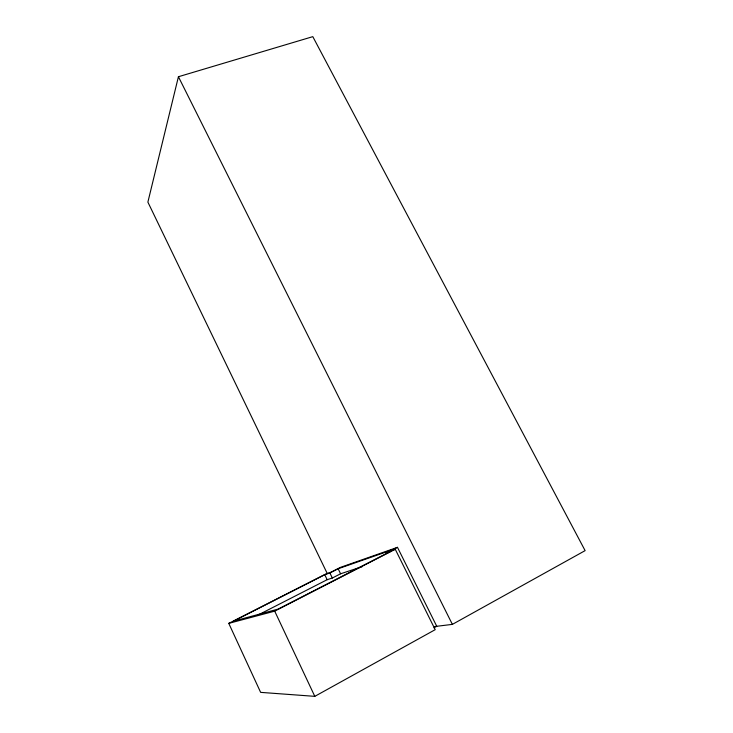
<?xml version="1.0" encoding="UTF-8"?>
<svg xmlns="http://www.w3.org/2000/svg" width="733" height="733" viewBox="0 0 733 733"><rect width="100%" height="100%" fill="white"/><g stroke="black" fill="none" stroke-linecap="round" stroke-linejoin="round"><path stroke-width="1.1" d="M434.513 626.559L452.38 624.379L585.117 550.63L312.808 36.65L178.421 76.736L147.883 202.116L327.046 573.096M434.009 627.796L436.749 626.284L397.478 547.331L340.543 567.342L331.142 572.125L326.029 573.902L228.769 623.371L260.636 692.364L314.805 696.35L435.2 629.674L395.27 549.301L390.148 551.088L397.478 547.331M257.146 615.491L327.165 579.702L332.324 578.016L340.588 573.792L362.166 566.664M228.769 623.371L274.701 611.148L395.27 549.301M324.765 574.727L233.442 621.19L278.137 609.086L391.321 551.042L386.273 552.801L391.596 550.071L338.142 568.753L329.887 572.959L324.765 574.727L327.165 579.702M178.421 76.736L452.38 624.379M338.142 568.753L340.588 573.792M329.887 572.959L332.324 578.016M274.701 611.148L314.805 696.35"/></g></svg>
